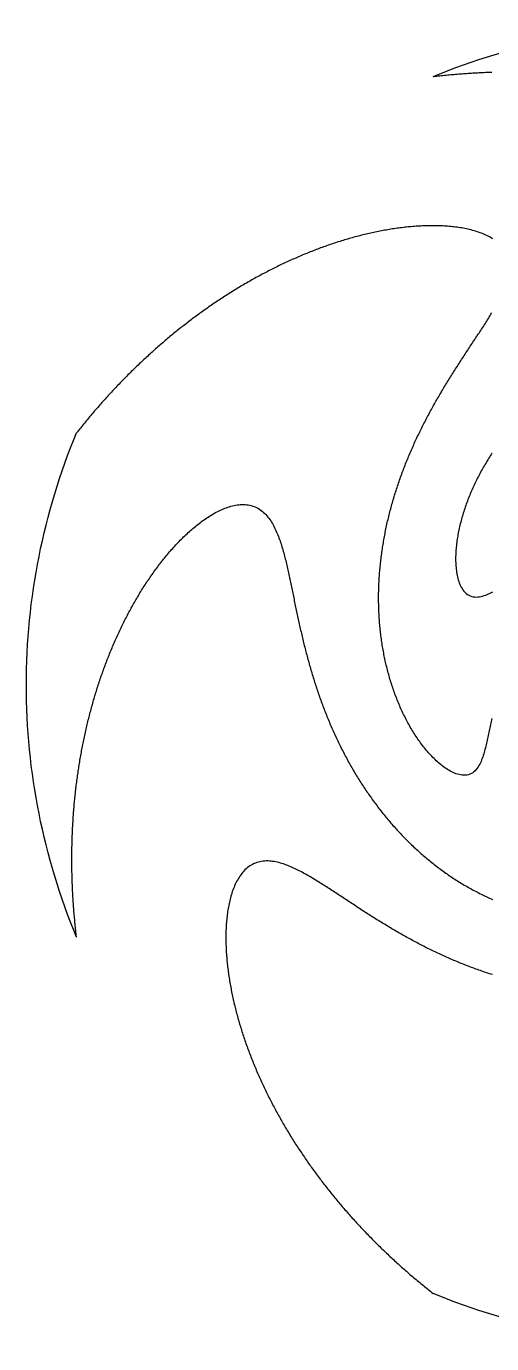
# Model space of a CAD drawing. Extents: x -137 to 137, y -137 to 137.
# Drawn here: x -137.5 to -40.4, y -137.5 to 137.5 of the extents above; entities that cross this region are included whole.
import ezdxf

# ---------------------------------------------------------------- set-up
doc = ezdxf.new("R2010")
doc.units = 0

msp = doc.modelspace()

# ---------------------------------------------------------------- linework, layer by layer
at = {"layer": 'PEC'}
for points in [[(-52.618972, 127.033436, -0.0984914), (0, 137.5, -0.0984914), (52.618972, 127.033436, -0.0984914)], [(-127.033436, -52.618972, -0.0984914), (-137.5, 0, -0.0984914), (-127.033436, 52.618972, -0.0984914)], [(52.618972, -127.033436, -0.0984914), (0, -137.5, -0.0984914), (-52.618972, -127.033436, -0.0984914)]]:
    msp.add_lwpolyline(points, format="xyb", dxfattribs=at)
for points in [[(-52.618972, 127.033436), (-52.552188, 127.040801), (-52.223982, 127.076874), (-51.895753, 127.11273), (-51.567498, 127.148344), (-51.239213, 127.183684), (-50.910894, 127.218714), (-50.582538, 127.253386), (-50.254138, 127.28764), (-49.925686, 127.321397), (-49.597172, 127.354548), (-49.268583, 127.386938), (-48.939898, 127.418334), (-48.611101, 127.448547), (-48.28223, 127.477941), (-47.953291, 127.506556), (-47.624284, 127.534391), (-47.295213, 127.561446), (-46.966078, 127.587721), (-46.636882, 127.613214), (-46.307626, 127.637927), (-45.978313, 127.661855), (-45.648943, 127.684993), (-45.319518, 127.707342), (-44.990041, 127.7289), (-44.660513, 127.749668), (-44.330936, 127.769643), (-44.001312, 127.788827), (-43.671643, 127.807217), (-43.34193, 127.82481), (-43.012175, 127.841603), (-42.682381, 127.857596), (-42.352549, 127.872787), (-42.022681, 127.887175), (-41.692779, 127.900762), (-41.362844, 127.913544), (-41.03288, 127.925522), (-40.702887, 127.93669), (-40.372868, 127.947047)], [(-40.153464, 93.125815), (-40.434246, 93.299519), (-40.720017, 93.464891), (-41.010265, 93.622273), (-41.304546, 93.771982), (-41.602451, 93.914346), (-41.903616, 94.049679), (-42.207726, 94.178259), (-42.514486, 94.300386), (-42.823638, 94.416324), (-43.134957, 94.526312), (-43.448229, 94.630609), (-43.763269, 94.729436), (-44.079917, 94.822989), (-44.398014, 94.911486), (-44.717425, 94.995122), (-45.038032, 95.074046), (-45.359721, 95.148442), (-45.682386, 95.218482), (-46.005942, 95.284285), (-46.330304, 95.345996), (-46.655391, 95.403765), (-46.981134, 95.457709), (-47.307474, 95.507922), (-47.634348, 95.554532), (-47.961699, 95.597662), (-48.289482, 95.63738), (-48.61765, 95.673778), (-48.946159, 95.706964), (-49.274967, 95.737031), (-49.604043, 95.764026), (-49.93335, 95.78803), (-50.262856, 95.809134), (-50.59253, 95.827413), (-50.922348, 95.8429), (-51.252282, 95.855662), (-51.582308, 95.865776), (-51.912403, 95.87331), (-52.242547, 95.878284), (-52.572718, 95.880752), (-52.9029, 95.880778), (-53.233072, 95.878424), (-53.56322, 95.873714), (-53.893326, 95.866677), (-54.223376, 95.857369), (-54.553356, 95.845844), (-54.883253, 95.832141), (-55.213052, 95.816266), (-55.542742, 95.798262), (-55.872312, 95.778177), (-56.201752, 95.756056), (-56.531049, 95.731913), (-56.860193, 95.705762), (-57.189175, 95.677644), (-57.517987, 95.647599), (-57.846621, 95.615665), (-58.175065, 95.581841), (-58.503311, 95.546147), (-58.831353, 95.508621), (-59.159185, 95.469296), (-59.486799, 95.428203), (-59.814186, 95.385337), (-60.141339, 95.340718), (-60.468252, 95.294378), (-60.794922, 95.246346), (-61.121342, 95.19665), (-61.447503, 95.145285), (-61.7734, 95.092264), (-62.099028, 95.037616), (-62.424383, 94.981368), (-62.749462, 94.923545), (-63.074257, 94.864146), (-63.39876, 94.803175), (-63.722969, 94.740658), (-64.046881, 94.676618), (-64.370492, 94.611078), (-64.693799, 94.54405), (-65.016791, 94.475524), (-65.339466, 94.40552), (-65.661822, 94.334061), (-65.983857, 94.261167), (-66.305568, 94.186856), (-66.626946, 94.111122), (-66.947988, 94.03397), (-67.26869, 93.955421), (-67.589052, 93.875494), (-67.909071, 93.794206), (-68.228744, 93.711569), (-68.548062, 93.627571), (-68.867024, 93.542228), (-69.185627, 93.455555), (-69.50387, 93.367571), (-69.821752, 93.278291), (-70.139268, 93.187718), (-70.45641, 93.095845), (-70.773178, 93.002688), (-71.089569, 92.908262), (-71.405584, 92.812582), (-71.721221, 92.715663), (-72.036474, 92.617502), (-72.351336, 92.518096), (-72.665808, 92.417461), (-72.979888, 92.315609), (-73.293575, 92.212554), (-73.606869, 92.108309), (-73.919763, 92.002872), (-74.232252, 91.89624), (-74.544336, 91.788425), (-74.856012, 91.679441), (-75.167282, 91.569299), (-75.478144, 91.458012), (-75.788593, 91.345579), (-76.098623, 91.231995), (-76.408233, 91.117272), (-76.717423, 91.001421), (-77.026193, 90.884453), (-77.334541, 90.766379), (-77.642465, 90.647204), (-77.949957, 90.52692), (-78.257017, 90.405534), (-78.563643, 90.283058), (-78.869836, 90.159503), (-79.175595, 90.034877), (-79.480919, 89.909191), (-79.7858, 89.782434), (-80.090237, 89.654612), (-80.394228, 89.525735), (-80.697773, 89.395811), (-81.000872, 89.26485), (-81.303526, 89.132862), (-81.605728, 88.999845), (-81.907474, 88.865796), (-82.208764, 88.730723), (-82.509596, 88.594634), (-82.80997, 88.457539), (-83.109887, 88.319446), (-83.409346, 88.180361), (-83.708339, 88.040278), (-84.006864, 87.899201), (-84.304921, 87.757137), (-84.602509, 87.614095), (-84.899629, 87.470083), (-85.196281, 87.325107), (-85.492461, 87.179171), (-85.788163, 87.03227), (-86.083387, 86.884409), (-86.378132, 86.735596), (-86.672398, 86.585838), (-86.966185, 86.435143), (-87.259494, 86.283517), (-87.552318, 86.130959), (-87.844654, 85.977468), (-88.136501, 85.82305), (-88.42786, 85.667711), (-88.71873, 85.511459), (-89.009111, 85.3543), (-89.299003, 85.196241), (-89.588399, 85.037277), (-89.877298, 84.87741), (-90.165699, 84.716646), (-90.453602, 84.554992), (-90.741006, 84.392453), (-91.027911, 84.229036), (-91.314318, 84.064745), (-91.600219, 83.899579), (-91.885614, 83.733537), (-92.170502, 83.566627), (-92.454883, 83.398855), (-92.738756, 83.230225), (-93.022121, 83.060743), (-93.304978, 82.890414), (-93.587322, 82.719236), (-93.86915, 82.54721), (-94.150463, 82.374343), (-94.431259, 82.200638), (-94.71154, 82.026102), (-94.991304, 81.85074), (-95.270552, 81.674556), (-95.549278, 81.497548), (-95.82748, 81.319718), (-96.105159, 81.141072), (-96.382313, 80.961613), (-96.658944, 80.781348), (-96.935049, 80.600279), (-97.21063, 80.418414), (-97.485682, 80.235749), (-97.760203, 80.052288), (-98.034193, 79.868033), (-98.307651, 79.682991), (-98.580576, 79.497164), (-98.85297, 79.310558), (-99.124831, 79.123176), (-99.396156, 78.935021), (-99.666944, 78.746092), (-99.937192, 78.556394), (-100.206902, 78.365929), (-100.476072, 78.174703), (-100.744703, 77.982719), (-101.012793, 77.789983), (-101.280342, 77.596495), (-101.547347, 77.402257), (-101.813806, 77.207271), (-102.079719, 77.011541), (-102.345086, 76.815071), (-102.609906, 76.617865), (-102.87418, 76.419926), (-103.137906, 76.221259), (-103.401081, 76.021864), (-103.663705, 75.821742), (-103.925776, 75.620897), (-104.187295, 75.419333), (-104.44826, 75.217054), (-104.708673, 75.014063), (-104.968531, 74.810363), (-105.227834, 74.605957), (-105.48658, 74.400845), (-105.744767, 74.195031), (-106.002396, 73.988519), (-106.259466, 73.781311), (-106.515976, 73.573411), (-106.771926, 73.364822), (-107.027316, 73.155547), (-107.282144, 72.945587), (-107.536407, 72.734945), (-107.790107, 72.523625), (-108.043242, 72.311628), (-108.295812, 72.098958), (-108.547817, 71.885619), (-108.799256, 71.671613), (-109.050127, 71.456943), (-109.300431, 71.24161), (-109.550165, 71.025617), (-109.79933, 70.808968), (-110.047924, 70.591664), (-110.295948, 70.37371), (-110.543401, 70.155108), (-110.790282, 69.93586), (-111.036591, 69.715968), (-111.282326, 69.495436), (-111.527487, 69.274267), (-111.772073, 69.052461), (-112.016084, 68.830023), (-112.259519, 68.606955), (-112.502378, 68.38326), (-112.74466, 68.15894), (-112.986364, 67.933998), (-113.227491, 67.708436), (-113.468038, 67.482257), (-113.708007, 67.255464), (-113.947395, 67.028058), (-114.186202, 66.800043), (-114.424429, 66.571421), (-114.662074, 66.342194), (-114.899138, 66.112367), (-115.135619, 65.88194), (-115.371517, 65.650916), (-115.606831, 65.419297), (-115.841561, 65.187086), (-116.075706, 64.954286), (-116.309266, 64.720898), (-116.542241, 64.486927), (-116.774631, 64.252374), (-117.006434, 64.017241), (-117.237651, 63.781532), (-117.468279, 63.545247), (-117.698319, 63.30839), (-117.927771, 63.070961), (-118.156634, 62.832966), (-118.384909, 62.594407), (-118.612595, 62.355286), (-118.839691, 62.115604), (-119.066197, 61.875364), (-119.292112, 61.634569), (-119.517435, 61.393219), (-119.742165, 61.151318), (-119.966305, 60.908869), (-120.189854, 60.665875), (-120.412811, 60.422339), (-120.635175, 60.17826), (-120.856946, 59.933643), (-121.078122, 59.688487), (-121.298703, 59.442796), (-121.518689, 59.196573), (-121.738083, 58.949821), (-121.956883, 58.702543), (-122.175089, 58.454741), (-122.3927, 58.206415), (-122.609714, 57.957567), (-122.82613, 57.708201), (-123.041949, 57.458316), (-123.257173, 57.207919), (-123.471801, 56.957011), (-123.685835, 56.705596), (-123.899271, 56.453673), (-124.112109, 56.201245), (-124.324349, 55.948314), (-124.53599, 55.694881), (-124.746953, 55.440884), (-124.956993, 55.186123), (-125.166304, 54.930763), (-125.375053, 54.674943), (-125.583349, 54.418754), (-125.791271, 54.162261), (-125.998876, 53.905512), (-126.206211, 53.648544), (-126.413308, 53.391385), (-126.620197, 53.134058), (-126.8269, 52.876582), (-127.033436, 52.618972)], [(-40.418008, -6.985827), (-40.487279, -7.308661), (-40.555871, -7.63164), (-40.623795, -7.954759), (-40.691135, -8.278001), (-40.758093, -8.601323), (-40.824665, -8.924724), (-40.891065, -9.24816), (-40.957406, -9.571608), (-41.023765, -9.895053), (-41.090412, -10.218439), (-41.157396, -10.541755), (-41.224995, -10.864943), (-41.293357, -11.18797), (-41.362691, -11.51079), (-41.433289, -11.833336), (-41.505328, -12.155563), (-41.579196, -12.477375), (-41.655107, -12.798712), (-41.73352, -13.119446), (-41.814726, -13.439485), (-41.899267, -13.758659), (-41.98754, -14.07682), (-42.08019, -14.393733), (-42.177773, -14.709162), (-42.281045, -15.022772), (-42.390809, -15.334168), (-42.507955, -15.642861), (-42.633573, -15.9482), (-42.768802, -16.249402), (-42.914982, -16.545438), (-43.073606, -16.834989), (-43.24627, -17.116381), (-43.434643, -17.387493), (-43.640381, -17.645654), (-43.864917, -17.887616), (-44.109192, -18.109598), (-44.373327, -18.307497), (-44.656319, -18.477303), (-44.955918, -18.615694), (-45.268816, -18.720612), (-45.591126, -18.791584), (-45.918973, -18.829661), (-46.248964, -18.837033), (-46.57842, -18.816523), (-46.905399, -18.771156), (-47.228593, -18.703855), (-47.547178, -18.617285), (-47.860685, -18.513794), (-48.168884, -18.395412), (-48.471706, -18.263867), (-48.769176, -18.120622), (-49.061394, -17.966939), (-49.348484, -17.803874), (-49.630592, -17.632329), (-49.907883, -17.453098), (-50.180501, -17.266835), (-50.448612, -17.074139), (-50.712354, -16.875504), (-50.971873, -16.671381), (-51.2273, -16.46216), (-51.478757, -16.248182), (-51.726365, -16.029761), (-51.970227, -15.807165), (-52.210448, -15.580645), (-52.447122, -15.35042), (-52.680334, -15.116689), (-52.910175, -14.879641), (-53.136706, -14.639429), (-53.36002, -14.396222), (-53.580158, -14.150137), (-53.797209, -13.901325), (-54.011208, -13.649883), (-54.222226, -13.395933), (-54.430311, -13.139576), (-54.635501, -12.880894), (-54.837865, -12.619996), (-55.037417, -12.35694), (-55.234219, -12.091822), (-55.428304, -11.824707), (-55.619696, -11.555656), (-55.808454, -11.284751), (-55.994584, -11.012034), (-56.17813, -10.73757), (-56.35913, -10.461422), (-56.537588, -10.183623), (-56.713553, -9.904238), (-56.887043, -9.62331), (-57.058069, -9.340875), (-57.226679, -9.056992), (-57.392876, -8.771688), (-57.556679, -8.485004), (-57.71813, -8.196988), (-57.877225, -7.907664), (-58.033987, -7.617069), (-58.188451, -7.325247), (-58.340612, -7.032217), (-58.490492, -6.738014), (-58.638124, -6.442676), (-58.783501, -6.146222), (-58.926642, -5.848682), (-59.067579, -5.550091), (-59.206304, -5.250466), (-59.342834, -4.949835), (-59.4772, -4.64823), (-59.609395, -4.345668), (-59.739431, -4.042171), (-59.867336, -3.73777), (-59.993112, -3.432484), (-60.11676, -3.126329), (-60.238307, -2.819334), (-60.357764, -2.511519), (-60.475123, -2.202899), (-60.590408, -1.893498), (-60.703636, -1.583338), (-60.814797, -1.272432), (-60.923909, -0.9608), (-61.030991, -0.648465), (-61.13604, -0.33544), (-61.239062, -0.021743), (-61.340078, 0.292606), (-61.439093, 0.607592), (-61.536105, 0.9232), (-61.63113, 1.239412), (-61.724183, 1.556209), (-61.815259, 1.873581), (-61.904367, 2.191511), (-61.991525, 2.509981), (-62.076735, 2.828978), (-62.159997, 3.148489), (-62.241326, 3.468497), (-62.320734, 3.788988), (-62.398216, 4.109949), (-62.473783, 4.431367), (-62.547449, 4.753226), (-62.619216, 5.075513), (-62.689085, 5.398217), (-62.757069, 5.721324), (-62.823179, 6.04482), (-62.887412, 6.368693), (-62.949776, 6.692931), (-63.010283, 7.017521), (-63.068938, 7.342451), (-63.125742, 7.667709), (-63.180704, 7.993284), (-63.233835, 8.319163), (-63.285136, 8.645334), (-63.334612, 8.971788), (-63.382272, 9.298512), (-63.428124, 9.625494), (-63.472169, 9.952724), (-63.514415, 10.280192), (-63.554869, 10.607886), (-63.593538, 10.935795), (-63.630423, 11.26391), (-63.665534, 11.592219), (-63.698877, 11.920713), (-63.730456, 12.249381), (-63.760276, 12.578213), (-63.788345, 12.907199), (-63.814669, 13.23633), (-63.839252, 13.565595), (-63.862099, 13.894985), (-63.883218, 14.22449), (-63.902615, 14.554101), (-63.920293, 14.883809), (-63.936259, 15.213605), (-63.950519, 15.543478), (-63.963079, 15.873421), (-63.973944, 16.203423), (-63.98312, 16.533477), (-63.990611, 16.863574), (-63.996425, 17.193704), (-64.000567, 17.52386), (-64.003042, 17.854032), (-64.003854, 18.184212), (-64.003012, 18.514393), (-64.000521, 18.844565), (-63.996385, 19.174721), (-63.990608, 19.504852), (-63.983201, 19.83495), (-63.974166, 20.165008), (-63.963509, 20.495017), (-63.951233, 20.824971), (-63.93735, 21.15486), (-63.921863, 21.484678), (-63.904773, 21.814417), (-63.886089, 22.14407), (-63.865821, 22.473629), (-63.84397, 22.803086), (-63.820539, 23.132436), (-63.795537, 23.461669), (-63.768974, 23.79078), (-63.74085, 24.119762), (-63.711168, 24.448607), (-63.67994, 24.777308), (-63.647172, 25.10586), (-63.612867, 25.434254), (-63.576934, 25.762475), (-63.538119, 26.090366), (-63.497104, 26.41799), (-63.454651, 26.745431), (-63.411163, 27.072737), (-63.366882, 27.399936), (-63.321863, 27.727034), (-63.275489, 28.053943), (-63.227645, 28.38064), (-63.178329, 28.707118), (-63.127541, 29.03337), (-63.075281, 29.359389), (-63.02155, 29.68517), (-62.966348, 30.010704), (-62.90969, 30.335988), (-62.851608, 30.661021), (-62.792102, 30.985796), (-62.73117, 31.310307), (-62.668813, 31.634547), (-62.605028, 31.958509), (-62.539816, 32.282187), (-62.473176, 32.605573), (-62.405142, 32.92867), (-62.335732, 33.251473), (-62.264946, 33.573978), (-62.192781, 33.896177), (-62.119236, 34.218063), (-62.044309, 34.539631), (-61.967998, 34.860873), (-61.89031, 35.181785), (-61.81129, 35.502372), (-61.730943, 35.822629), (-61.649267, 36.142549), (-61.566259, 36.462126), (-61.481916, 36.781353), (-61.396237, 37.100225), (-61.309218, 37.418733), (-61.220888, 37.736881), (-61.131282, 38.054671), (-61.040397, 38.372098), (-60.94823, 38.689155), (-60.854778, 39.005835), (-60.760037, 39.322133), (-60.664006, 39.638041), (-60.566687, 39.953555), (-60.468131, 40.268684), (-60.368348, 40.583428), (-60.267335, 40.897778), (-60.165088, 41.211729), (-60.061602, 41.525275), (-59.956875, 41.838408), (-59.850903, 42.151121), (-59.743717, 42.463421), (-59.635358, 42.775316), (-59.525821, 43.086798), (-59.415101, 43.397863), (-59.303196, 43.708503), (-59.190099, 44.018711), (-59.075807, 44.32848), (-58.96033, 44.63781), (-58.843726, 44.946717), (-58.725999, 45.255198), (-58.607143, 45.563245), (-58.487152, 45.870852), (-58.366023, 46.178013), (-58.24375, 46.48472), (-58.120333, 46.790969), (-57.995832, 47.096778), (-57.870261, 47.40215), (-57.743615, 47.707077), (-57.615889, 48.011554), (-57.487078, 48.315573), (-57.357176, 48.619128), (-57.226178, 48.922211), (-57.094139, 49.224842), (-56.961086, 49.527029), (-56.827015, 49.828765), (-56.691918, 50.130044), (-56.55579, 50.430858), (-56.418624, 50.731201), (-56.280416, 51.031065), (-56.141218, 51.330471), (-56.001064, 51.62943), (-55.859948, 51.927937), (-55.717862, 52.225983), (-55.5748, 52.523562), (-55.430756, 52.820667), (-55.285725, 53.117291), (-55.139768, 53.413461), (-54.992913, 53.709187), (-54.845153, 54.004461), (-54.696481, 54.299277), (-54.546889, 54.593628), (-54.396372, 54.887506), (-54.244931, 55.180909), (-54.092638, 55.473872), (-53.939507, 55.766397), (-53.78553, 56.058477), (-53.630699, 56.350106), (-53.475007, 56.641276), (-53.318447, 56.93198), (-53.161044, 57.222229), (-53.002869, 57.512058), (-52.843915, 57.80146), (-52.684175, 58.090429), (-52.523643, 58.378959), (-52.362309, 58.667041), (-52.200172, 58.954672), (-52.037306, 59.241891), (-51.873733, 59.528708), (-51.709445, 59.815115), (-51.544434, 60.101108), (-51.378693, 60.386677), (-51.212214, 60.671817), (-51.045045, 60.956553), (-50.877243, 61.240916), (-50.708801, 61.524901), (-50.53971, 61.8085), (-50.369964, 62.091707), (-50.199553, 62.374514), (-50.02851, 62.65694), (-49.856911, 62.939029), (-49.68475, 63.220774), (-49.51202, 63.502171), (-49.338713, 63.783213), (-49.164821, 64.063894), (-48.990379, 64.344233), (-48.815465, 64.624278), (-48.640073, 64.904024), (-48.464197, 65.183466), (-48.287829, 65.462597), (-48.110961, 65.741412), (-47.933655, 66.019949), (-47.755971, 66.298244), (-47.577901, 66.576293), (-47.399439, 66.85409), (-47.220578, 67.131631), (-47.041323, 67.408917), (-46.86177, 67.68601), (-46.681939, 67.962924), (-46.501825, 68.239653), (-46.321424, 68.516195), (-46.140729, 68.792545), (-45.9598, 69.068742), (-45.778714, 69.344836), (-45.597465, 69.620823), (-45.416051, 69.896702), (-45.234469, 70.17247), (-45.052752, 70.448149), (-44.871005, 70.723808), (-44.689232, 70.999451), (-44.507434, 71.275076), (-44.325609, 71.550685), (-44.143792, 71.826297), (-43.962095, 72.10199), (-43.780531, 72.37777), (-43.599103, 72.653639), (-43.417816, 72.929601), (-43.236724, 73.205692), (-43.055942, 73.481984), (-42.87548, 73.758487), (-42.695347, 74.035204), (-42.515557, 74.312143), (-42.336224, 74.589379), (-42.157424, 74.866959), (-41.979175, 75.144893), (-41.801493, 75.42319), (-41.624441, 75.701888), (-41.448166, 75.981078), (-41.272702, 76.260778), (-41.098078, 76.541004), (-40.924344, 76.821783), (-40.751671, 77.103214), (-40.580126, 77.385335), (-40.409755, 77.668167)], [(-40.367202, 48.365347), (-40.547273, 48.088591), (-40.725723, 47.810787), (-40.902533, 47.531935), (-41.077697, 47.252047), (-41.2512, 46.971126), (-41.423022, 46.689174), (-41.593147, 46.406195), (-41.761571, 46.1222), (-41.928272, 45.837191), (-42.093228, 45.551167), (-42.256434, 45.264142), (-42.417874, 44.97612), (-42.577524, 44.687101), (-42.735367, 44.397092), (-42.891399, 44.106105), (-43.045595, 43.81414), (-43.197928, 43.5212), (-43.348398, 43.227297), (-43.496982, 42.932437), (-43.643651, 42.63662), (-43.788395, 42.339856), (-43.931202, 42.042155), (-44.07204, 41.743518), (-44.210887, 41.443949), (-44.34774, 41.143465), (-44.482567, 40.842066), (-44.615337, 40.539755), (-44.746048, 40.236548), (-44.874671, 39.93245), (-45.00117, 39.627462), (-45.125538, 39.321599), (-45.247751, 39.014869), (-45.367769, 38.707273), (-45.485576, 38.398823), (-45.601156, 38.089532), (-45.714463, 37.779402), (-45.825475, 37.468442), (-45.934178, 37.156668), (-46.040522, 36.844081), (-46.144481, 36.530693), (-46.24604, 36.216519), (-46.345146, 35.901563), (-46.441768, 35.585835), (-46.535888, 35.269353), (-46.627448, 34.952121), (-46.716416, 34.634152), (-46.802769, 34.315463), (-46.886439, 33.99606), (-46.967398, 33.675958), (-47.045611, 33.355174), (-47.121002, 33.033716), (-47.193551, 32.711604), (-47.263199, 32.388853), (-47.329871, 32.065474), (-47.393544, 31.741491), (-47.454136, 31.416917), (-47.511581, 31.091772), (-47.565837, 30.76608), (-47.6168, 30.439856), (-47.664424, 30.113128), (-47.708621, 29.78592), (-47.74929, 29.458254), (-47.786375, 29.130163), (-47.819743, 28.801673), (-47.849324, 28.472821), (-47.874991, 28.14364), (-47.896622, 27.81417), (-47.914113, 27.484454), (-47.927294, 27.154537), (-47.936054, 26.824474), (-47.940197, 26.494321), (-47.939582, 26.164143), (-47.933989, 25.834012), (-47.923236, 25.504008), (-47.907075, 25.174226), (-47.885272, 24.844769), (-47.857534, 24.515759), (-47.823573, 24.187334), (-47.783031, 23.859656), (-47.735551, 23.532913), (-47.680685, 23.207329), (-47.617986, 22.883163), (-47.546897, 22.560735), (-47.466834, 22.24042), (-47.377114, 21.922675), (-47.276967, 21.608065), (-47.16554, 21.297274), (-47.041853, 20.991159), (-46.904823, 20.690788), (-46.753258, 20.397489), (-46.585872, 20.112934), (-46.401331, 19.839208), (-46.198352, 19.578879), (-45.97585, 19.335051), (-45.733171, 19.111328), (-45.470382, 18.911647), (-45.188559, 18.739906), (-44.889936, 18.599421), (-44.577777, 18.492323), (-44.255959, 18.419158), (-43.928377, 18.378853), (-43.598447, 18.369063), (-43.26882, 18.386693), (-42.941346, 18.428384), (-42.617179, 18.490869), (-42.296946, 18.57116), (-41.980896, 18.666629), (-41.669046, 18.775058), (-41.361255, 18.894533), (-41.057278, 19.023416), (-40.756861, 19.160399), (-40.459702, 19.304316), (-40.165493, 19.454176)], [(-127.033436, -52.618972), (-127.040801, -52.552188), (-127.076874, -52.223982), (-127.11273, -51.895753), (-127.148344, -51.567498), (-127.183684, -51.239213), (-127.218714, -50.910894), (-127.253386, -50.582538), (-127.28764, -50.254138), (-127.321397, -49.925686), (-127.354548, -49.597172), (-127.386938, -49.268583), (-127.418334, -48.939898), (-127.448547, -48.611101), (-127.477941, -48.28223), (-127.506556, -47.953291), (-127.534391, -47.624284), (-127.561446, -47.295213), (-127.587721, -46.966078), (-127.613214, -46.636882), (-127.637927, -46.307626), (-127.661855, -45.978313), (-127.684993, -45.648943), (-127.707342, -45.319518), (-127.7289, -44.990041), (-127.749668, -44.660513), (-127.769643, -44.330936), (-127.788827, -44.001312), (-127.807217, -43.671643), (-127.82481, -43.34193), (-127.841603, -43.012175), (-127.857596, -42.682381), (-127.872787, -42.352549), (-127.887175, -42.022681), (-127.900762, -41.692779), (-127.913544, -41.362844), (-127.925522, -41.03288), (-127.93669, -40.702887), (-127.947047, -40.372868), (-127.956593, -40.042824), (-127.965327, -39.712758), (-127.973247, -39.382671), (-127.980353, -39.052566), (-127.986645, -38.722444), (-127.992119, -38.392307), (-127.996772, -38.062158), (-128.000605, -37.731999), (-128.003614, -37.401831), (-128.005801, -37.071656), (-128.007162, -36.741477), (-128.007699, -36.411296), (-128.007409, -36.081114), (-128.006289, -35.750934), (-128.004339, -35.420758), (-128.001556, -35.090588), (-127.99794, -34.760426), (-127.993489, -34.430275), (-127.988202, -34.100135), (-127.982078, -33.77001), (-127.975117, -33.439902), (-127.967314, -33.109812), (-127.95867, -32.779744), (-127.949182, -32.449698), (-127.93885, -32.119678), (-127.927672, -31.789686), (-127.915646, -31.459723), (-127.902773, -31.129792), (-127.889049, -30.799896), (-127.874474, -30.470036), (-127.859046, -30.140215), (-127.842763, -29.810435), (-127.825625, -29.480698), (-127.807629, -29.151007), (-127.788774, -28.821364), (-127.769059, -28.491771), (-127.748484, -28.162231), (-127.727046, -27.832746), (-127.704743, -27.503318), (-127.681575, -27.17395), (-127.65754, -26.844645), (-127.632635, -26.515404), (-127.60686, -26.186229), (-127.580213, -25.857125), (-127.552695, -25.528091), (-127.524303, -25.199133), (-127.495036, -24.870251), (-127.464891, -24.541448), (-127.433866, -24.212727), (-127.401961, -23.88409), (-127.369173, -23.55554), (-127.335504, -23.22708), (-127.300951, -22.898711), (-127.265513, -22.570436), (-127.229188, -22.242259), (-127.191973, -21.914181), (-127.153867, -21.586206), (-127.114867, -21.258335), (-127.074975, -20.930572), (-127.03419, -20.602919), (-126.99251, -20.275378), (-126.949933, -19.947953), (-126.906456, -19.620647), (-126.862077, -19.293461), (-126.816794, -18.966399), (-126.770606, -18.639464), (-126.723517, -18.312657), (-126.675522, -17.985982), (-126.626619, -17.659442), (-126.576807, -17.333039), (-126.526082, -17.006777), (-126.474443, -16.680658), (-126.421887, -16.354686), (-126.368418, -16.028863), (-126.314034, -15.70319), (-126.258732, -15.377673), (-126.20251, -15.052313), (-126.145364, -14.727114), (-126.087293, -14.402079), (-126.028294, -14.077211), (-125.96837, -13.752513), (-125.90752, -13.427986), (-125.845743, -13.103635), (-125.783035, -12.779463), (-125.719392, -12.455473), (-125.654812, -12.131668), (-125.589292, -11.808053), (-125.522836, -11.484628), (-125.455443, -11.161397), (-125.387112, -10.838363), (-125.317838, -10.51553), (-125.247619, -10.192902), (-125.176452, -9.870481), (-125.104332, -9.548272), (-125.031263, -9.226277), (-124.957247, -8.904498), (-124.882281, -8.582939), (-124.806361, -8.261604), (-124.729483, -7.940497), (-124.651645, -7.619621), (-124.572843, -7.298981), (-124.493078, -6.978579), (-124.412355, -6.658416), (-124.33067, -6.338498), (-124.248019, -6.018829), (-124.164398, -5.699411), (-124.079804, -5.38025), (-123.994232, -5.06135), (-123.907686, -4.742712), (-123.820168, -4.42434), (-123.731677, -4.106238), (-123.642206, -3.788409), (-123.551753, -3.470859), (-123.460312, -3.153592), (-123.36788, -2.836612), (-123.274461, -2.519921), (-123.180058, -2.203523), (-123.084668, -1.88742), (-122.988284, -1.571619), (-122.890904, -1.256125), (-122.792522, -0.940941), (-122.693133, -0.626073), (-122.592746, -0.311521), (-122.491362, 0.00271), (-122.388974, 0.316615), (-122.285579, 0.630191), (-122.181172, 0.94343), (-122.075746, 1.256329), (-121.9693, 1.568881), (-121.861844, 1.881088), (-121.753374, 2.192944), (-121.643885, 2.504444), (-121.533372, 2.815582), (-121.42183, 3.126353), (-121.309253, 3.43675), (-121.195642, 3.74677), (-121.081007, 4.056413), (-120.96534, 4.365672), (-120.848638, 4.674542), (-120.730893, 4.983015), (-120.612099, 5.291087), (-120.492253, 5.59875), (-120.371363, 5.906005), (-120.24943, 6.212848), (-120.126446, 6.519271), (-120.002407, 6.825268), (-119.877305, 7.130832), (-119.751133, 7.435956), (-119.623895, 7.740637), (-119.495598, 8.044873), (-119.366237, 8.348659), (-119.235804, 8.651986), (-119.104293, 8.954847), (-118.971696, 9.257234), (-118.838009, 9.559141), (-118.703246, 9.860569), (-118.567401, 10.161511), (-118.430468, 10.461959), (-118.292438, 10.761905), (-118.153304, 11.061341), (-118.013059, 11.360258), (-117.871716, 11.658657), (-117.729273, 11.956533), (-117.585722, 12.253876), (-117.441054, 12.550677), (-117.295262, 12.846928), (-117.148336, 13.142619), (-117.000289, 13.437749), (-116.851121, 13.732314), (-116.700822, 14.026305), (-116.549385, 14.31971), (-116.396799, 14.61252), (-116.243057, 14.904724), (-116.088168, 15.196322), (-115.932134, 15.487309), (-115.774945, 15.777673), (-115.61659, 16.067404), (-115.457061, 16.356489), (-115.296348, 16.644917), (-115.134464, 16.932691), (-114.971406, 17.219801), (-114.807165, 17.506235), (-114.641728, 17.791981), (-114.475085, 18.077025), (-114.30723, 18.361357), (-114.138177, 18.644978), (-113.967918, 18.927877), (-113.796441, 19.210039), (-113.623733, 19.49145), (-113.449783, 19.772094), (-113.274594, 20.051967), (-113.098174, 20.331065), (-112.920509, 20.609372), (-112.741585, 20.886872), (-112.561391, 21.163549), (-112.379915, 21.439386), (-112.197173, 21.714387), (-112.013156, 21.988535), (-111.827848, 22.261813), (-111.641235, 22.534202), (-111.453302, 22.805681), (-111.264059, 23.076249), (-111.073503, 23.345894), (-110.88162, 23.614596), (-110.688392, 23.882332), (-110.493804, 24.149082), (-110.297855, 24.414833), (-110.100552, 24.679581), (-109.901876, 24.9433), (-109.70181, 25.205966), (-109.500335, 25.467553), (-109.297448, 25.728046), (-109.093156, 25.987438), (-108.887439, 26.245702), (-108.680277, 26.502808), (-108.471649, 26.758727), (-108.261554, 27.013442), (-108.049994, 27.266942), (-107.836947, 27.519193), (-107.622389, 27.770161), (-107.406299, 28.01981), (-107.188683, 28.26813), (-106.969529, 28.515094), (-106.748814, 28.760664), (-106.52651, 29.004797), (-106.302601, 29.247458), (-106.077093, 29.488634), (-105.849962, 29.728281), (-105.621179, 29.966353), (-105.390716, 30.202798), (-105.158572, 30.437593), (-104.924733, 30.6707), (-104.689167, 30.902062), (-104.451842, 31.131619), (-104.212742, 31.359327), (-103.971862, 31.58515), (-103.729166, 31.809021), (-103.48462, 32.030869), (-103.238198, 32.250632), (-102.989894, 32.468266), (-102.739672, 32.683691), (-102.48749, 32.89682), (-102.233322, 33.107575), (-101.977156, 33.315897), (-101.71895, 33.521685), (-101.45866, 33.724831), (-101.196261, 33.925245), (-100.93173, 34.122837), (-100.66502, 34.317476), (-100.396085, 34.50903), (-100.124906, 34.697394), (-99.851443, 34.882425), (-99.575646, 35.063958), (-99.297477, 35.241837), (-99.016911, 35.415908), (-98.733898, 35.585972), (-98.448392, 35.751816), (-98.160371, 35.913252), (-97.869791, 36.070036), (-97.576611, 36.2219), (-97.28081, 36.368594), (-96.982359, 36.509816), (-96.681229, 36.64523), (-96.377414, 36.774508), (-96.070907, 36.897266), (-95.761711, 37.013081), (-95.449856, 37.121527), (-95.135378, 37.222114), (-94.818341, 37.314316), (-94.498844, 37.397584), (-94.17701, 37.471306), (-93.853014, 37.534844), (-93.527077, 37.587515), (-93.19948, 37.6286), (-92.870573, 37.65736), (-92.540787, 37.673031), (-92.210635, 37.674854), (-91.880729, 37.662087), (-91.551772, 37.634034), (-91.224564, 37.590071), (-90.899988, 37.529683), (-90.578995, 37.452491), (-90.262577, 37.358293), (-89.951735, 37.247071), (-89.647439, 37.119021), (-89.350591, 36.974542), (-89.061988, 36.814224), (-88.782289, 36.638828), (-88.512007, 36.449238), (-88.251482, 36.246444), (-88.000917, 36.031461), (-87.76034, 35.805353), (-87.529686, 35.569126), (-87.308749, 35.323784), (-87.097267, 35.070242), (-86.894912, 34.809355), (-86.70128, 34.541928), (-86.516008, 34.268641), (-86.338625, 33.990165), (-86.16874, 33.707052), (-86.005943, 33.419803), (-85.849773, 33.128896), (-85.699894, 32.834698), (-85.555892, 32.537578), (-85.417383, 32.237858), (-85.284088, 31.935782), (-85.155627, 31.631618), (-85.031683, 31.325585), (-84.912034, 31.017848), (-84.796363, 30.708592), (-84.684384, 30.39798), (-84.575923, 30.086123), (-84.470758, 29.773138), (-84.368597, 29.45916), (-84.2693, 29.144264), (-84.172732, 28.82852), (-84.078629, 28.512033), (-83.986835, 28.194868), (-83.897255, 27.877071), (-83.809757, 27.558694), (-83.724106, 27.239815), (-83.640219, 26.920468), (-83.558029, 26.600679), (-83.477407, 26.280492), (-83.39816, 25.959961), (-83.320237, 25.639107), (-83.243589, 25.317944), (-83.168118, 24.996504), (-83.093645, 24.67483), (-83.020132, 24.352936), (-82.947547, 24.030832), (-82.875836, 23.708531), (-82.804826, 23.386076), (-82.734471, 23.063477), (-82.66475, 22.74074), (-82.595646, 22.41787), (-82.527035, 22.094896), (-82.458819, 21.771838), (-82.390985, 21.448699), (-82.323524, 21.125482), (-82.256411, 20.802193), (-82.1895, 20.478862), (-82.122753, 20.155497), (-82.056164, 19.832099), (-81.98973, 19.50867), (-81.923421, 19.185215), (-81.8571, 18.861762), (-81.790748, 18.538316), (-81.724366, 18.214876), (-81.657954, 17.891442), (-81.591493, 17.568018), (-81.524853, 17.244631), (-81.458016, 16.921285), (-81.390987, 16.597978), (-81.323769, 16.274711), (-81.256362, 15.951483), (-81.188653, 15.628318), (-81.120602, 15.305225), (-81.052217, 14.982202), (-80.983503, 14.659249), (-80.914467, 14.336365), (-80.845062, 14.013561), (-80.775189, 13.690857), (-80.704855, 13.368253), (-80.634068, 13.045748), (-80.562836, 12.723342), (-80.491163, 12.401033), (-80.418957, 12.078843), (-80.346176, 11.756782), (-80.27283, 11.43485), (-80.198928, 11.113045), (-80.124479, 10.791366), (-80.049481, 10.469814), (-79.973833, 10.148415), (-79.897518, 9.827174), (-79.820546, 9.506089), (-79.742927, 9.18516), (-79.664671, 8.864386), (-79.585775, 8.543769), (-79.506144, 8.223333), (-79.425764, 7.903085), (-79.344645, 7.583023), (-79.262797, 7.263147), (-79.18023, 6.943455), (-79.096951, 6.623948), (-79.012876, 6.30465), (-78.927977, 5.98557), (-78.842266, 5.666707), (-78.755752, 5.348061), (-78.668445, 5.029631), (-78.580356, 4.711416), (-78.491441, 4.393432), (-78.401635, 4.075698), (-78.310949, 3.758214), (-78.219394, 3.44098), (-78.126979, 3.123995), (-78.033715, 2.807259), (-77.9396, 2.490774), (-77.844553, 2.174569), (-77.748564, 1.858647), (-77.651645, 1.54301), (-77.553805, 1.227658), (-77.455054, 0.912589), (-77.355403, 0.597804), (-77.254824, 0.283314), (-77.15325, -0.030856), (-77.05069, -0.344705), (-76.947153, -0.658233), (-76.842648, -0.971441), (-76.737187, -1.284327), (-76.630778, -1.596892), (-76.523375, -1.909118), (-76.414934, -2.220984), (-76.305466, -2.532491), (-76.194979, -2.843638), (-76.083483, -3.154425), (-75.970988, -3.464852), (-75.857502, -3.774918), (-75.742975, -4.084601), (-75.627374, -4.393885), (-75.510707, -4.702768), (-75.392985, -5.01125), (-75.274216, -5.319331), (-75.154409, -5.62701), (-75.033574, -5.934286), (-74.911665, -6.241139), (-74.78865, -6.547549), (-74.664537, -6.853516), (-74.539334, -7.159039), (-74.41305, -7.464117), (-74.285695, -7.768748), (-74.157275, -8.072933), (-74.027766, -8.376655), (-73.89712, -8.679891), (-73.765347, -8.982638), (-73.632455, -9.284895), (-73.498451, -9.586662), (-73.363345, -9.887936), (-73.227143, -10.188717), (-73.08984, -10.488996), (-72.95138, -10.788744), (-72.811767, -11.087957), (-72.671009, -11.386632), (-72.529112, -11.684769), (-72.386086, -11.982364), (-72.241937, -12.279418), (-72.096671, -12.575928), (-71.950242, -12.871865), (-71.802639, -13.167217), (-71.653867, -13.461983), (-71.503934, -13.75616), (-71.352848, -14.049746), (-71.200615, -14.342739), (-71.047243, -14.635138), (-70.892716, -14.926928), (-70.736998, -15.218084), (-70.580092, -15.508601), (-70.422006, -15.798478), (-70.262746, -16.087712), (-70.10232, -16.376301), (-69.940734, -16.664242), (-69.777993, -16.951531), (-69.614059, -17.238142), (-69.448923, -17.524061), (-69.282592, -17.809287), (-69.115071, -18.093816), (-68.946367, -18.377645), (-68.776486, -18.660771), (-68.605435, -18.943192), (-68.433207, -19.224896), (-68.259767, -19.505856), (-68.085121, -19.786068), (-67.909273, -20.065527), (-67.73223, -20.34423), (-67.553996, -20.622174), (-67.374579, -20.899355), (-67.193984, -21.17577), (-67.012189, -21.451398), (-66.829179, -21.72622), (-66.64496, -22.000233), (-66.459537, -22.273433), (-66.272915, -22.545815), (-66.085099, -22.817376), (-65.896095, -23.08811), (-65.705905, -23.358013), (-65.514504, -23.627059), (-65.321889, -23.895237), (-65.128066, -24.162543), (-64.933038, -24.428972), (-64.736812, -24.694518), (-64.539391, -24.959178), (-64.340781, -25.222947), (-64.141168, -25.485958), (-63.940997, -25.748544), (-63.740158, -26.01062), (-63.538439, -26.272019), (-63.335484, -26.532458), (-63.130596, -26.79138), (-62.923604, -27.048623), (-62.715408, -27.304893), (-62.506013, -27.560185), (-62.295426, -27.814493), (-62.083641, -28.067806), (-61.870659, -28.320112), (-61.656483, -28.571405), (-61.441116, -28.821679), (-61.224556, -29.070921), (-61.006803, -29.319121), (-60.78786, -29.566273), (-60.56773, -29.812368), (-60.346411, -30.057394), (-60.123905, -30.301342), (-59.900214, -30.544205), (-59.675341, -30.785973), (-59.449284, -31.026635), (-59.222046, -31.266182), (-58.99363, -31.504606), (-58.764037, -31.741897), (-58.533267, -31.978043), (-58.301323, -32.213036), (-58.068207, -32.446867), (-57.833922, -32.679526), (-57.598467, -32.911002), (-57.361846, -33.141285), (-57.124061, -33.370366), (-56.885114, -33.598234), (-56.645007, -33.82488), (-56.403741, -34.050293), (-56.161321, -34.274463), (-55.917747, -34.497379), (-55.673023, -34.719032), (-55.42715, -34.939409), (-55.180132, -35.158502), (-54.93197, -35.3763), (-54.682669, -35.592791), (-54.432229, -35.807965), (-54.180654, -36.021811), (-53.927948, -36.234318), (-53.674113, -36.445476), (-53.419151, -36.655271), (-53.163066, -36.863694), (-52.905862, -37.070735), (-52.64754, -37.27638), (-52.388104, -37.480616), (-52.127558, -37.683436), (-51.865907, -37.884827), (-51.603151, -38.084775), (-51.339293, -38.283267), (-51.074342, -38.480296), (-50.808298, -38.675847), (-50.541162, -38.869904), (-50.272942, -39.06246), (-50.003642, -39.253503), (-49.733264, -39.443017), (-49.46181, -39.630986), (-49.189288, -39.817405), (-48.915703, -40.002258), (-48.641054, -40.185528), (-48.365347, -40.367202), (-48.088591, -40.547273), (-47.810787, -40.725723), (-47.531935, -40.902533), (-47.252047, -41.077697), (-46.971126, -41.2512), (-46.689174, -41.423022), (-46.406195, -41.593147), (-46.1222, -41.761571), (-45.837191, -41.928272), (-45.551167, -42.093228), (-45.264142, -42.256434), (-44.97612, -42.417874), (-44.687101, -42.577524), (-44.397092, -42.735367), (-44.106105, -42.891399), (-43.81414, -43.045595), (-43.5212, -43.197928), (-43.227297, -43.348398), (-42.932437, -43.496982), (-42.63662, -43.643651), (-42.339856, -43.788395), (-42.042155, -43.931202), (-41.743518, -44.07204), (-41.443949, -44.210887), (-41.143465, -44.34774), (-40.842066, -44.482567), (-40.539755, -44.615337), (-40.236548, -44.746048)], [(-40.268684, -60.468131), (-40.583428, -60.368348), (-40.897778, -60.267335), (-41.211729, -60.165088), (-41.525275, -60.061602), (-41.838408, -59.956875), (-42.151121, -59.850903), (-42.463421, -59.743717), (-42.775316, -59.635358), (-43.086798, -59.525821), (-43.397863, -59.415101), (-43.708503, -59.303196), (-44.018711, -59.190099), (-44.32848, -59.075807), (-44.63781, -58.96033), (-44.946717, -58.843726), (-45.255198, -58.725999), (-45.563245, -58.607143), (-45.870852, -58.487152), (-46.178013, -58.366023), (-46.48472, -58.24375), (-46.790969, -58.120333), (-47.096778, -57.995832), (-47.40215, -57.870261), (-47.707077, -57.743615), (-48.011554, -57.615889), (-48.315573, -57.487078), (-48.619128, -57.357176), (-48.922211, -57.226178), (-49.224842, -57.094139), (-49.527029, -56.961086), (-49.828765, -56.827015), (-50.130044, -56.691918), (-50.430858, -56.55579), (-50.731201, -56.418624), (-51.031065, -56.280416), (-51.330471, -56.141218), (-51.62943, -56.001064), (-51.927937, -55.859948), (-52.225983, -55.717862), (-52.523562, -55.5748), (-52.820667, -55.430756), (-53.117291, -55.285725), (-53.413461, -55.139768), (-53.709187, -54.992913), (-54.004461, -54.845153), (-54.299277, -54.696481), (-54.593628, -54.546889), (-54.887506, -54.396372), (-55.180909, -54.244931), (-55.473872, -54.092638), (-55.766397, -53.939507), (-56.058477, -53.78553), (-56.350106, -53.630699), (-56.641276, -53.475007), (-56.93198, -53.318447), (-57.222229, -53.161044), (-57.512058, -53.002869), (-57.80146, -52.843915), (-58.090429, -52.684175), (-58.378959, -52.523643), (-58.667041, -52.362309), (-58.954672, -52.200172), (-59.241891, -52.037306), (-59.528708, -51.873733), (-59.815115, -51.709445), (-60.101108, -51.544434), (-60.386677, -51.378693), (-60.671817, -51.212214), (-60.956553, -51.045045), (-61.240916, -50.877243), (-61.524901, -50.708801), (-61.8085, -50.53971), (-62.091707, -50.369964), (-62.374514, -50.199553), (-62.65694, -50.02851), (-62.939029, -49.856911), (-63.220774, -49.68475), (-63.502171, -49.51202), (-63.783213, -49.338713), (-64.063894, -49.164821), (-64.344233, -48.990379), (-64.624278, -48.815465), (-64.904024, -48.640073), (-65.183466, -48.464197), (-65.462597, -48.287829), (-65.741412, -48.110961), (-66.019949, -47.933655), (-66.298244, -47.755971), (-66.576293, -47.577901), (-66.85409, -47.399439), (-67.131631, -47.220578), (-67.408917, -47.041323), (-67.68601, -46.86177), (-67.962924, -46.681939), (-68.239653, -46.501825), (-68.516195, -46.321424), (-68.792545, -46.140729), (-69.068742, -45.9598), (-69.344836, -45.778714), (-69.620823, -45.597465), (-69.896702, -45.416051), (-70.17247, -45.234469), (-70.448149, -45.052752), (-70.723808, -44.871005), (-70.999451, -44.689232), (-71.275076, -44.507434), (-71.550685, -44.325609), (-71.826297, -44.143792), (-72.10199, -43.962095), (-72.37777, -43.780531), (-72.653639, -43.599103), (-72.929601, -43.417816), (-73.205692, -43.236724), (-73.481984, -43.055942), (-73.758487, -42.87548), (-74.035204, -42.695347), (-74.312143, -42.515557), (-74.589379, -42.336224), (-74.866959, -42.157424), (-75.144893, -41.979175), (-75.42319, -41.801493), (-75.701888, -41.624441), (-75.981078, -41.448166), (-76.260778, -41.272702), (-76.541004, -41.098078), (-76.821783, -40.924344), (-77.103214, -40.751671), (-77.385335, -40.580126), (-77.668167, -40.409755), (-77.95174, -40.240621), (-78.23616, -40.072916), (-78.521474, -39.906736), (-78.807709, -39.742148), (-79.094912, -39.579255), (-79.383196, -39.418283), (-79.672606, -39.259344), (-79.963176, -39.102537), (-80.254989, -38.948054), (-80.548144, -38.796136), (-80.842684, -38.64692), (-81.138662, -38.500577), (-81.436195, -38.357424), (-81.735344, -38.217679), (-82.036155, -38.081549), (-82.338733, -37.949393), (-82.64315, -37.821533), (-82.949448, -37.698247), (-83.257711, -37.579961), (-83.568001, -37.467101), (-83.88034, -37.360045), (-84.194782, -37.259338), (-84.511342, -37.165502), (-84.829999, -37.079057), (-85.150736, -37.00069), (-85.473475, -36.931028), (-85.798099, -36.870774), (-86.124452, -36.820729), (-86.452295, -36.781636), (-86.78133, -36.754372), (-87.111167, -36.739752), (-87.441322, -36.738632), (-87.771212, -36.75184), (-88.100149, -36.780133), (-88.427341, -36.824216), (-88.751911, -36.884638), (-89.072904, -36.961828), (-89.389329, -37.056005), (-89.70018, -37.167201), (-90.004487, -37.295225), (-90.301347, -37.439679), (-90.58996, -37.599981), (-90.869656, -37.77538), (-91.13991, -37.96501), (-91.400347, -38.167916), (-91.650734, -38.383105), (-91.890974, -38.60957), (-92.121081, -38.846328), (-92.341168, -39.092431), (-92.551421, -39.34699), (-92.752087, -39.609177), (-92.943446, -39.878233), (-93.125815, -40.153464), (-93.299519, -40.434246), (-93.464891, -40.720017), (-93.622273, -41.010265), (-93.771982, -41.304546), (-93.914346, -41.602451), (-94.049679, -41.903616), (-94.178259, -42.207726), (-94.300386, -42.514486), (-94.416324, -42.823638), (-94.526312, -43.134957), (-94.630609, -43.448229), (-94.729436, -43.763269), (-94.822989, -44.079917), (-94.911486, -44.398014), (-94.995122, -44.717425), (-95.074046, -45.038032), (-95.148442, -45.359721), (-95.218482, -45.682386), (-95.284285, -46.005942), (-95.345996, -46.330304), (-95.403765, -46.655391), (-95.457709, -46.981134), (-95.507922, -47.307474), (-95.554532, -47.634348), (-95.597662, -47.961699), (-95.63738, -48.289482), (-95.673778, -48.61765), (-95.706964, -48.946159), (-95.737031, -49.274967), (-95.764026, -49.604043), (-95.78803, -49.93335), (-95.809134, -50.262856), (-95.827413, -50.59253), (-95.8429, -50.922348), (-95.855662, -51.252282), (-95.865776, -51.582308), (-95.87331, -51.912403), (-95.878284, -52.242547), (-95.880752, -52.572718), (-95.880778, -52.9029), (-95.878424, -53.233072), (-95.873714, -53.56322), (-95.866677, -53.893326), (-95.857369, -54.223376), (-95.845844, -54.553356), (-95.832141, -54.883253), (-95.816266, -55.213052), (-95.798262, -55.542742), (-95.778177, -55.872312), (-95.756056, -56.201752), (-95.731913, -56.531049), (-95.705762, -56.860193), (-95.677644, -57.189175), (-95.647599, -57.517987), (-95.615665, -57.846621), (-95.581841, -58.175065), (-95.546147, -58.503311), (-95.508621, -58.831353), (-95.469296, -59.159185), (-95.428203, -59.486799), (-95.385337, -59.814186), (-95.340718, -60.141339), (-95.294378, -60.468252), (-95.246346, -60.794922), (-95.19665, -61.121342), (-95.145285, -61.447503), (-95.092264, -61.7734), (-95.037616, -62.099028), (-94.981368, -62.424383), (-94.923545, -62.749462), (-94.864146, -63.074257), (-94.803175, -63.39876), (-94.740658, -63.722969), (-94.676618, -64.046881), (-94.611078, -64.370492), (-94.54405, -64.693799), (-94.475524, -65.016791), (-94.40552, -65.339466), (-94.334061, -65.661822), (-94.261167, -65.983857), (-94.186856, -66.305568), (-94.111122, -66.626946), (-94.03397, -66.947988), (-93.955421, -67.26869), (-93.875494, -67.589052), (-93.794206, -67.909071), (-93.711569, -68.228744), (-93.627571, -68.548062), (-93.542228, -68.867024), (-93.455555, -69.185627), (-93.367571, -69.50387), (-93.278291, -69.821752), (-93.187718, -70.139268), (-93.095845, -70.45641), (-93.002688, -70.773178), (-92.908262, -71.089569), (-92.812582, -71.405584), (-92.715663, -71.721221), (-92.617502, -72.036474), (-92.518096, -72.351336), (-92.417461, -72.665808), (-92.315609, -72.979888), (-92.212554, -73.293575), (-92.108309, -73.606869), (-92.002872, -73.919763), (-91.89624, -74.232252), (-91.788425, -74.544336), (-91.679441, -74.856012), (-91.569299, -75.167282), (-91.458012, -75.478144), (-91.345579, -75.788593), (-91.231995, -76.098623), (-91.117272, -76.408233), (-91.001421, -76.717423), (-90.884453, -77.026193), (-90.766379, -77.334541), (-90.647204, -77.642465), (-90.52692, -77.949957), (-90.405534, -78.257017), (-90.283058, -78.563643), (-90.159503, -78.869836), (-90.034877, -79.175595), (-89.909191, -79.480919), (-89.782434, -79.7858), (-89.654612, -80.090237), (-89.525735, -80.394228), (-89.395811, -80.697773), (-89.26485, -81.000872), (-89.132862, -81.303526), (-88.999845, -81.605728), (-88.865796, -81.907474), (-88.730723, -82.208764), (-88.594634, -82.509596), (-88.457539, -82.80997), (-88.319446, -83.109887), (-88.180361, -83.409346), (-88.040278, -83.708339), (-87.899201, -84.006864), (-87.757137, -84.304921), (-87.614095, -84.602509), (-87.470083, -84.899629), (-87.325107, -85.196281), (-87.179171, -85.492461), (-87.03227, -85.788163), (-86.884409, -86.083387), (-86.735596, -86.378132), (-86.585838, -86.672398), (-86.435143, -86.966185), (-86.283517, -87.259494), (-86.130959, -87.552318), (-85.977468, -87.844654), (-85.82305, -88.136501), (-85.667711, -88.42786), (-85.511459, -88.71873), (-85.3543, -89.009111), (-85.196241, -89.299003), (-85.037277, -89.588399), (-84.87741, -89.877298), (-84.716646, -90.165699), (-84.554992, -90.453602), (-84.392453, -90.741006), (-84.229036, -91.027911), (-84.064745, -91.314318), (-83.899579, -91.600219), (-83.733537, -91.885614), (-83.566627, -92.170502), (-83.398855, -92.454883), (-83.230225, -92.738756), (-83.060743, -93.022121), (-82.890414, -93.304978), (-82.719236, -93.587322), (-82.54721, -93.86915), (-82.374343, -94.150463), (-82.200638, -94.431259), (-82.026102, -94.71154), (-81.85074, -94.991304), (-81.674556, -95.270552), (-81.497548, -95.549278), (-81.319718, -95.82748), (-81.141072, -96.105159), (-80.961613, -96.382313), (-80.781348, -96.658944), (-80.600279, -96.935049), (-80.418414, -97.21063), (-80.235749, -97.485682), (-80.052288, -97.760203), (-79.868033, -98.034193), (-79.682991, -98.307651), (-79.497164, -98.580576), (-79.310558, -98.85297), (-79.123176, -99.124831), (-78.935021, -99.396156), (-78.746092, -99.666944), (-78.556394, -99.937192), (-78.365929, -100.206902), (-78.174703, -100.476072), (-77.982719, -100.744703), (-77.789983, -101.012793), (-77.596495, -101.280342), (-77.402257, -101.547347), (-77.207271, -101.813806), (-77.011541, -102.079719), (-76.815071, -102.345086), (-76.617865, -102.609906), (-76.419926, -102.87418), (-76.221259, -103.137906), (-76.021864, -103.401081), (-75.821742, -103.663705), (-75.620897, -103.925776), (-75.419333, -104.187295), (-75.217054, -104.44826), (-75.014063, -104.708673), (-74.810363, -104.968531), (-74.605957, -105.227834), (-74.400845, -105.48658), (-74.195031, -105.744767), (-73.988519, -106.002396), (-73.781311, -106.259466), (-73.573411, -106.515976), (-73.364822, -106.771926), (-73.155547, -107.027316), (-72.945587, -107.282144), (-72.734945, -107.536407), (-72.523625, -107.790107), (-72.311628, -108.043242), (-72.098958, -108.295812), (-71.885619, -108.547817), (-71.671613, -108.799256), (-71.456943, -109.050127), (-71.24161, -109.300431), (-71.025617, -109.550165), (-70.808968, -109.79933), (-70.591664, -110.047924), (-70.37371, -110.295948), (-70.155108, -110.543401), (-69.93586, -110.790282), (-69.715968, -111.036591), (-69.495436, -111.282326), (-69.274267, -111.527487), (-69.052461, -111.772073), (-68.830023, -112.016084), (-68.606955, -112.259519), (-68.38326, -112.502378), (-68.15894, -112.74466), (-67.933998, -112.986364), (-67.708436, -113.227491), (-67.482257, -113.468038), (-67.255464, -113.708007), (-67.028058, -113.947395), (-66.800043, -114.186202), (-66.571421, -114.424429), (-66.342194, -114.662074), (-66.112367, -114.899138), (-65.88194, -115.135619), (-65.650916, -115.371517), (-65.419297, -115.606831), (-65.187086, -115.841561), (-64.954286, -116.075706), (-64.720898, -116.309266), (-64.486927, -116.542241), (-64.252374, -116.774631), (-64.017241, -117.006434), (-63.781532, -117.237651), (-63.545247, -117.468279), (-63.30839, -117.698319), (-63.070961, -117.927771), (-62.832966, -118.156634), (-62.594407, -118.384909), (-62.355286, -118.612595), (-62.115604, -118.839691), (-61.875364, -119.066197), (-61.634569, -119.292112), (-61.393219, -119.517435), (-61.151318, -119.742165), (-60.908869, -119.966305), (-60.665875, -120.189854), (-60.422339, -120.412811), (-60.17826, -120.635175), (-59.933643, -120.856946), (-59.688487, -121.078122), (-59.442796, -121.298703), (-59.196573, -121.518689), (-58.949821, -121.738083), (-58.702543, -121.956883), (-58.454741, -122.175089), (-58.206415, -122.3927), (-57.957567, -122.609714), (-57.708201, -122.82613), (-57.458316, -123.041949), (-57.207919, -123.257173), (-56.957011, -123.471801), (-56.705596, -123.685835), (-56.453673, -123.899271), (-56.201245, -124.112109), (-55.948314, -124.324349), (-55.694881, -124.53599), (-55.440884, -124.746953), (-55.186123, -124.956993), (-54.930763, -125.166304), (-54.674943, -125.375053), (-54.418754, -125.583349), (-54.162261, -125.791271), (-53.905512, -125.998876), (-53.648544, -126.206211), (-53.391385, -126.413308), (-53.134058, -126.620197), (-52.876582, -126.8269), (-52.618972, -127.033436)]]:
    msp.add_lwpolyline(points, dxfattribs=at)

doc.saveas('drawing.dxf')
